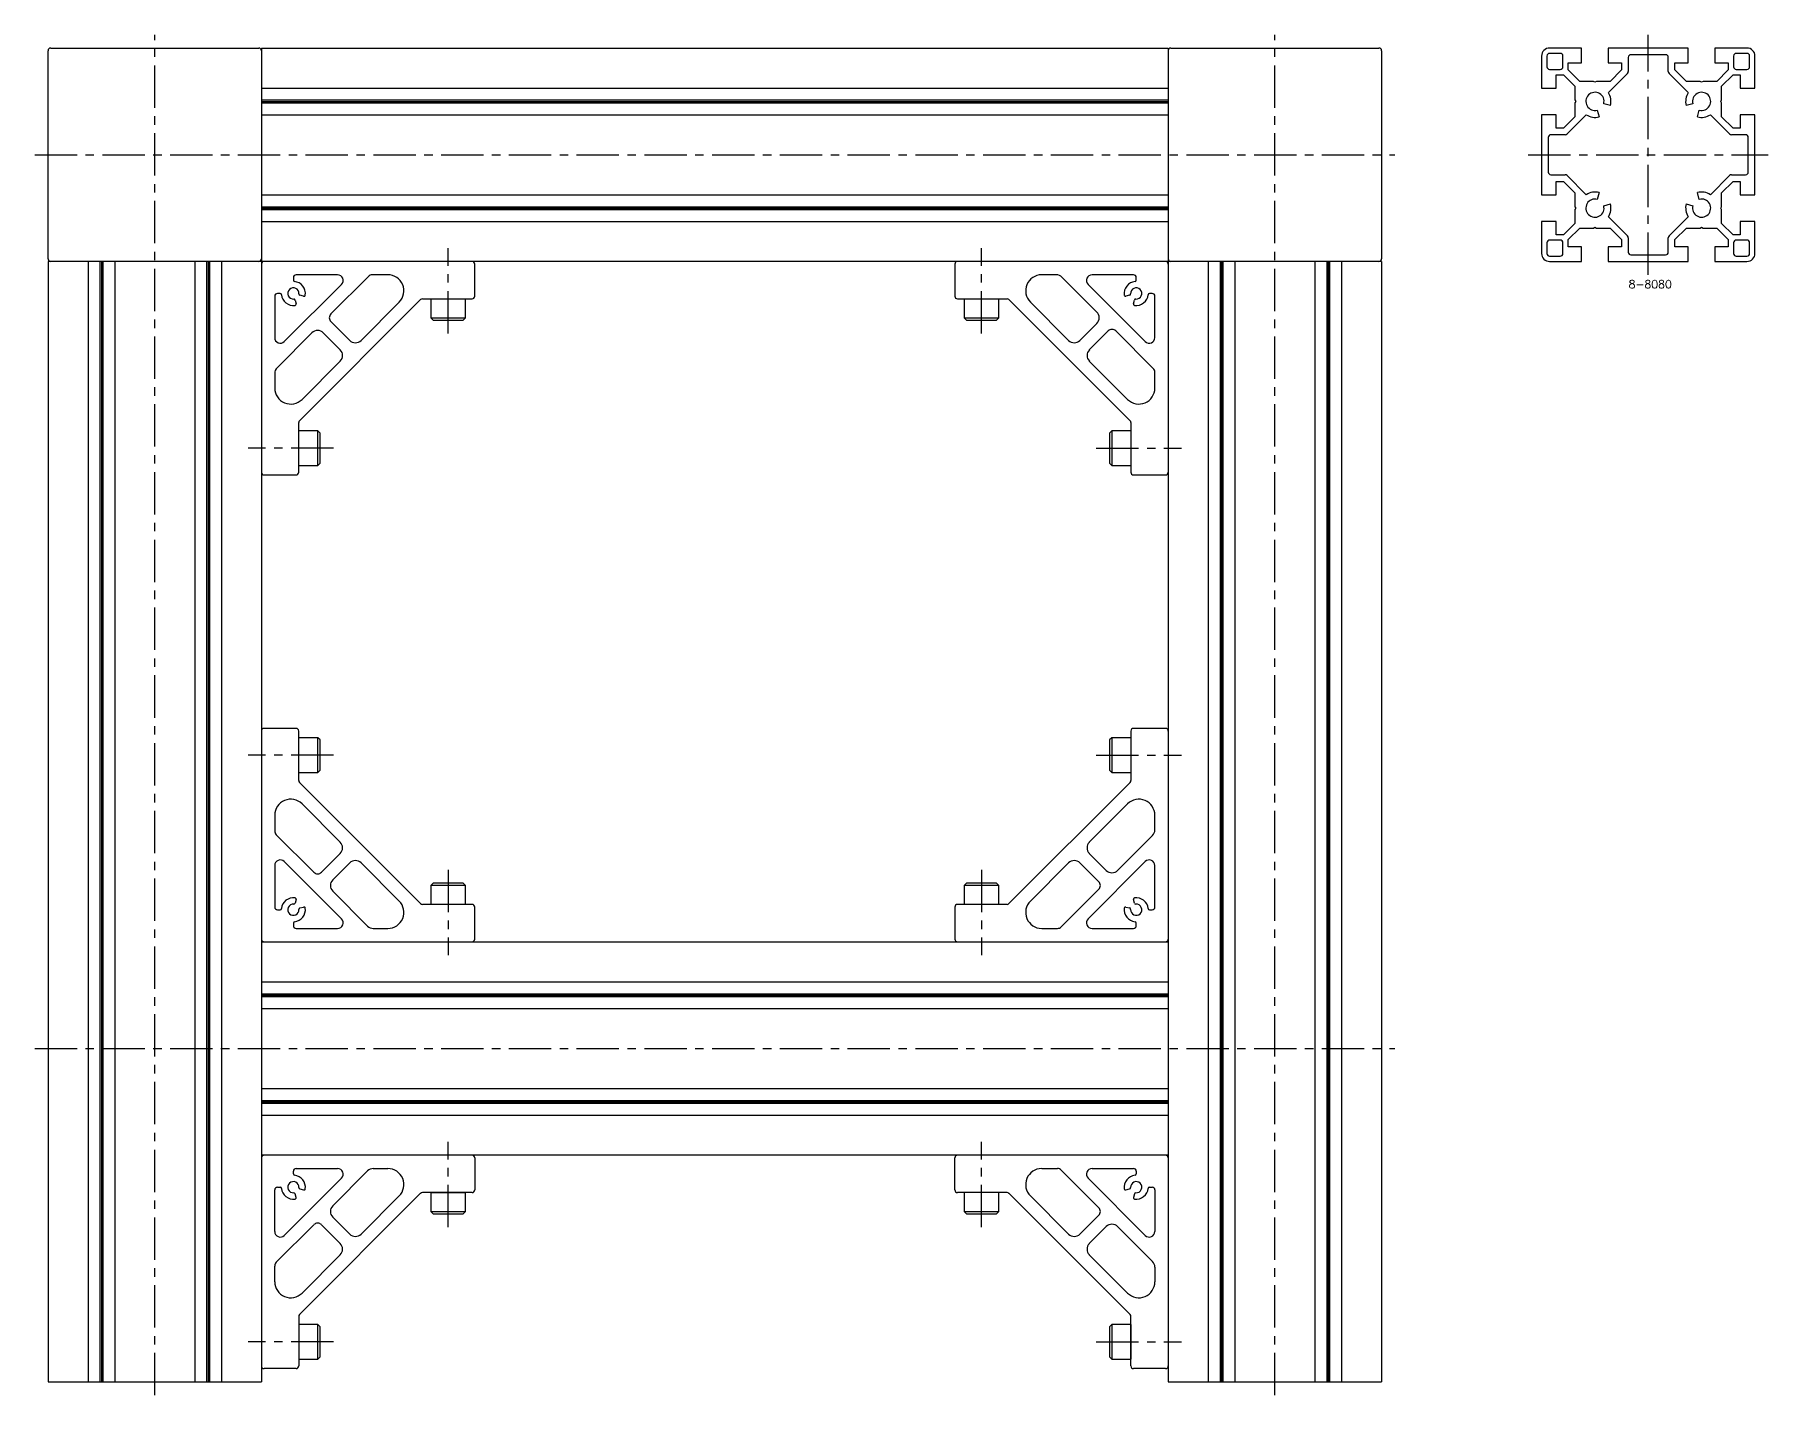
# Model space of a CAD drawing. Extents: x -5 to 1211, y -8 to 1075.
# Drawn here: x 561 to 1211, y 5 to 515 of the extents above; entities that cross this region are included whole.
import ezdxf

# ---------------------------------------------------------------- set-up
doc = ezdxf.new("R2010")
doc.units = 0
doc.header["$LTSCALE"] = 0.5
doc.linetypes.add('CENTER', pattern=[50.8, 31.75, -6.35, 6.35, -6.35])
for name, color, linetype in [('MSM_CENTER', 1, 'CENTER'), ('MSM_CONTINUOUS', 7, 'CONTINUOUS'), ('MSM_PART_NUMBER', 7, 'CONTINUOUS')]:
    doc.layers.add(name, color=color, linetype=linetype)
doc.styles.get("Standard").update_dxf_attribs({"font": 'txt.shx', "height": 3, "bigfont": 'bigfont.shx'})

# ---------------------------------------------------------------- blocks, each defined once
blk = doc.blocks.new('*U10')
at = {"layer": 'MSM_PART_NUMBER'}
blk.add_text('8-8080', height=3, dxfattribs=at).set_placement((1158.62, 419.97))

msp = doc.modelspace()

# ---------------------------------------------------------------- linework, layer by layer
at = {"layer": 'MSM_CENTER'}
for p, q in [((606, 5), (606, 515)), ((1026, 5), (1026, 515)), ((1166, 425), (1166, 515)), ((561, 470), (1071, 470)), ((1121, 470), (1211, 470)), ((716, 403), (716, 435)), ((916, 403), (916, 435)), ((673, 360), (641, 360)), ((959, 360), (991, 360)), ((673, 245), (641, 245)), ((959, 245), (991, 245)), ((716, 202), (716, 170)), ((916, 202), (916, 170)), ((561, 135), (1071, 135)), ((716, 68), (716, 100)), ((916, 68), (916, 100)), ((673, 25), (641, 25)), ((959, 25), (991, 25))]:
    msp.add_line(p, q, dxfattribs=at)
at = {"layer": 'MSM_CONTINUOUS'}
for p, q in [((566, 431), (566, 509)), ((567, 510), (645, 510)), ((646, 510), (646, 10)), ((646, 510), (986, 510)), ((986, 510), (986, 10)), ((987, 510), (1065, 510)), ((1066, 509), (1066, 431)), ((1126, 507), (1126, 495)), ((1128, 507), (1128, 503)), ((1141, 510), (1129, 510)), ((1133, 508), (1129, 508)), ((1134, 503), (1134, 507)), ((1141, 504.5), (1141, 510)), ((1181, 510), (1151, 510)), ((1151, 510), (1151, 504.5)), ((1172.5, 507.5), (1159.5, 507.5)), ((1181, 504.5), (1181, 510)), ((1203, 510), (1191, 510)), ((1191, 510), (1191, 504.5)), ((1198, 507), (1198, 503)), ((1203, 508), (1199, 508)), ((1204, 503), (1204, 507)), ((1206, 495), (1206, 507)), ((1129, 502), (1133, 502)), ((1136, 501.77), (1136, 504.5)), ((1136, 504.5), (1141, 504.5)), ((1140.27, 497.5), (1136, 501.77)), ((1151, 504.5), (1156, 504.5)), ((1156, 501.77), (1151.73, 497.5)), ((1156, 504.5), (1156, 501.77)), ((1158.5, 506.5), (1158.5, 501.15)), ((1173.5, 501.15), (1173.5, 506.5)), ((1176, 501.77), (1176, 504.5)), ((1176, 504.5), (1181, 504.5)), ((1180.27, 497.5), (1176, 501.77)), ((1191, 504.5), (1196, 504.5)), ((1196, 501.77), (1191.73, 497.5)), ((1196, 504.5), (1196, 501.77)), ((1199, 502), (1203, 502)), ((646, 495), (986, 495)), ((1126, 495), (1131.5, 495)), ((1131.5, 500), (1134.23, 500)), ((1131.5, 495), (1131.5, 500)), ((1134.23, 500), (1138.5, 495.73)), ((1138.5, 495.73), (1138.5, 490.52)), ((1145.48, 497.5), (1140.27, 497.5)), ((1146, 497.2), (1145.48, 497.5)), ((1146.52, 497.5), (1146, 497.2)), ((1151.73, 497.5), (1146.52, 497.5)), ((1158.21, 500.44), (1151.03, 493.27)), ((1180.97, 493.27), (1173.79, 500.44)), ((1185.48, 497.5), (1180.27, 497.5)), ((1186, 497.2), (1185.48, 497.5)), ((1186.52, 497.5), (1186, 497.2)), ((1191.73, 497.5), (1186.52, 497.5)), ((1193.5, 495.73), (1197.77, 500)), ((1193.5, 490.52), (1193.5, 495.73)), ((1197.77, 500), (1200.5, 500)), ((1200.5, 500), (1200.5, 495)), ((1200.5, 495), (1206, 495)), ((646, 490.52), (986, 490.52)), ((646, 490), (986, 490)), ((646, 489.48), (986, 489.48)), ((1138.5, 490.52), (1138.8, 490)), ((1138.8, 490), (1138.5, 489.48)), ((1138.5, 489.48), (1138.5, 484.27)), ((1151.8, 488.45), (1149.28, 489.12)), ((1182.72, 489.12), (1180.2, 488.45)), ((1193.2, 490), (1193.5, 490.52)), ((1193.5, 489.48), (1193.2, 490)), ((1193.5, 484.27), (1193.5, 489.48)), ((646, 485), (986, 485)), ((1131.5, 485), (1126, 485)), ((1126, 485), (1126, 455)), ((1131.5, 480), (1131.5, 485)), ((1138.5, 484.27), (1134.23, 480)), ((1142.73, 484.97), (1135.56, 477.79)), ((1146.88, 486.72), (1147.55, 484.2)), ((1184.45, 484.2), (1185.12, 486.72)), ((1196.44, 477.79), (1189.27, 484.97)), ((1197.77, 480), (1193.5, 484.27)), ((1206, 485), (1200.5, 485)), ((1200.5, 485), (1200.5, 480)), ((1206, 455), (1206, 485)), ((1128.5, 476.5), (1128.5, 463.5)), ((1134.85, 477.5), (1129.5, 477.5)), ((1134.23, 480), (1131.5, 480)), ((1202.5, 477.5), (1197.15, 477.5)), ((1200.5, 480), (1197.77, 480)), ((1203.5, 463.5), (1203.5, 476.5)), ((1129.5, 462.5), (1134.85, 462.5)), ((1135.56, 462.21), (1142.73, 455.03)), ((1189.27, 455.03), (1196.44, 462.21)), ((1197.15, 462.5), (1202.5, 462.5)), ((646, 455), (986, 455)), ((1126, 455), (1131.5, 455)), ((1131.5, 455), (1131.5, 460)), ((1131.5, 460), (1134.23, 460)), ((1134.23, 460), (1138.5, 455.73)), ((1138.5, 455.73), (1138.5, 450.52)), ((1147.55, 455.8), (1146.88, 453.28)), ((1185.12, 453.28), (1184.45, 455.8)), ((1193.5, 455.73), (1197.77, 460)), ((1193.5, 450.52), (1193.5, 455.73)), ((1197.77, 460), (1200.5, 460)), ((1200.5, 460), (1200.5, 455)), ((1200.5, 455), (1206, 455)), ((646, 450.52), (986, 450.52)), ((646, 450), (986, 450)), ((646, 449.48), (986, 449.48)), ((1138.5, 450.52), (1138.8, 450)), ((1138.8, 450), (1138.5, 449.48)), ((1138.5, 449.48), (1138.5, 444.27)), ((1149.28, 450.88), (1151.8, 451.55)), ((1180.2, 451.55), (1182.72, 450.88)), ((1193.2, 450), (1193.5, 450.52)), ((1193.5, 449.48), (1193.2, 450)), ((1193.5, 444.27), (1193.5, 449.48)), ((646, 445), (986, 445)), ((1131.5, 445), (1126, 445)), ((1126, 445), (1126, 433)), ((1131.5, 440), (1131.5, 445)), ((1138.5, 444.27), (1134.23, 440)), ((1136, 438.23), (1140.27, 442.5)), ((1140.27, 442.5), (1145.48, 442.5)), ((1145.48, 442.5), (1146, 442.8)), ((1146, 442.8), (1146.52, 442.5)), ((1146.52, 442.5), (1151.73, 442.5)), ((1151.03, 446.73), (1158.21, 439.56)), ((1151.73, 442.5), (1156, 438.23)), ((1173.79, 439.56), (1180.97, 446.73)), ((1176, 438.23), (1180.27, 442.5)), ((1180.27, 442.5), (1185.48, 442.5)), ((1185.48, 442.5), (1186, 442.8)), ((1186, 442.8), (1186.52, 442.5)), ((1186.52, 442.5), (1191.73, 442.5)), ((1191.73, 442.5), (1196, 438.23)), ((1197.77, 440), (1193.5, 444.27)), ((1206, 445), (1200.5, 445)), ((1200.5, 445), (1200.5, 440)), ((1206, 433), (1206, 445)), ((1128, 437), (1128, 433)), ((1133, 438), (1129, 438)), ((1134.23, 440), (1131.5, 440)), ((1134, 433), (1134, 437)), ((1136, 435.5), (1136, 438.23)), ((1141, 435.5), (1136, 435.5)), ((1141, 430), (1141, 435.5)), ((1156, 435.5), (1151, 435.5)), ((1151, 435.5), (1151, 430)), ((1156, 438.23), (1156, 435.5)), ((1158.5, 438.85), (1158.5, 433.5)), ((1173.5, 433.5), (1173.5, 438.85)), ((1176, 435.5), (1176, 438.23)), ((1181, 435.5), (1176, 435.5)), ((1181, 430), (1181, 435.5)), ((1196, 435.5), (1191, 435.5)), ((1191, 435.5), (1191, 430)), ((1196, 438.23), (1196, 435.5)), ((1200.5, 440), (1197.77, 440)), ((1198, 437), (1198, 433)), ((1203, 438), (1199, 438)), ((1204, 433), (1204, 437)), ((1066, 430), (566, 430)), ((566, 430), (566, 10)), ((581, 430), (581, 10)), ((585.48, 430), (585.48, 10)), ((586, 430), (586, 10)), ((586.52, 430), (586.52, 10)), ((591, 430), (591, 10)), ((621, 430), (621, 10)), ((625.48, 430), (625.48, 10)), ((626, 430), (626, 10)), ((626.52, 430), (626.52, 10)), ((631, 430), (631, 10)), ((726, 417), (726, 429)), ((906, 429), (906, 417)), ((1001, 430), (1001, 10)), ((1005.48, 430), (1005.48, 10)), ((1006, 430), (1006, 10)), ((1006.52, 430), (1006.52, 10)), ((1011, 430), (1011, 10)), ((1041, 430), (1041, 10)), ((1045.48, 430), (1045.48, 10)), ((1046, 430), (1046, 10)), ((1046.52, 430), (1046.52, 10)), ((1051, 430), (1051, 10)), ((1066, 430), (1066, 10)), ((1129, 432), (1133, 432)), ((1129, 430), (1141, 430)), ((1151, 430), (1181, 430)), ((1159.5, 432.5), (1172.5, 432.5)), ((1191, 430), (1203, 430)), ((1199, 432), (1203, 432)), ((658, 424), (658, 422.97)), ((674.57, 425), (659, 425)), ((686.13, 424.41), (672.04, 410.32)), ((693.44, 425), (687.54, 425)), ((944.04, 425), (938.56, 425)), ((959.25, 411.03), (946.16, 424.12)), ((973, 425), (957.43, 425)), ((974, 422.97), (974, 424)), ((651, 417), (651, 401.43)), ((653.03, 418), (652, 418)), ((654.58, 399.94), (676.06, 421.42)), ((661.83, 416.97), (660.46, 417.34)), ((706.41, 416), (725, 416)), ((709.5, 416), (709.5, 408.87)), ((722.5, 408.87), (722.5, 416)), ((907, 416), (925.59, 416)), ((909.5, 416), (922.5, 416)), ((909.5, 416), (909.5, 408.87)), ((922.5, 408.87), (922.5, 416)), ((955.94, 421.42), (977.42, 399.94)), ((971.54, 417.34), (970.17, 416.97)), ((980, 418), (978.97, 418)), ((981, 401.43), (981, 417)), ((658.66, 415.54), (659.03, 414.17)), ((660.29, 370.29), (705.71, 415.71)), ((683.35, 400.42), (697.69, 414.76)), ((926.29, 415.71), (971.71, 370.29)), ((934.31, 414.76), (948.65, 400.42)), ((972.97, 414.17), (973.34, 415.54)), ((664.97, 403.25), (651.88, 390.16)), ((675.58, 396.89), (669.21, 403.25)), ((672.04, 407.5), (679.11, 400.42)), ((709.5, 408.87), (710.37, 408)), ((709.5, 408.87), (722.5, 408.87)), ((710.37, 408), (721.63, 408)), ((721.63, 408), (722.5, 408.87)), ((909.5, 408.87), (922.5, 408.87)), ((909.5, 408.87), (910.37, 408)), ((910.37, 408), (921.63, 408)), ((921.63, 408), (922.5, 408.87)), ((952.89, 400.42), (959.25, 406.79)), ((963.5, 403.96), (956.42, 396.89)), ((980.41, 389.87), (966.32, 403.96)), ((661.24, 378.31), (675.58, 392.65)), ((956.42, 392.65), (970.76, 378.31)), ((651, 388.04), (651, 382.56)), ((981, 382.56), (981, 388.46)), ((660, 351), (660, 369.59)), ((660, 353.5), (660, 366.5)), ((667.13, 366.5), (660, 366.5)), ((667.13, 353.5), (667.13, 366.5)), ((668, 365.63), (667.13, 366.5)), ((668, 354.37), (668, 365.63)), ((964.87, 366.5), (964, 365.63)), ((964, 365.63), (964, 354.37)), ((964.87, 366.5), (964.87, 353.5)), ((972, 366.5), (964.87, 366.5)), ((972, 369.59), (972, 351)), ((660, 353.5), (667.13, 353.5)), ((667.13, 353.5), (668, 354.37)), ((964, 354.37), (964.87, 353.5)), ((964.87, 353.5), (972, 353.5)), ((647, 350), (659, 350)), ((973, 350), (985, 350)), ((659, 255), (647, 255)), ((660, 235.41), (660, 254)), ((972, 254), (972, 235.41)), ((985, 255), (973, 255)), ((667.13, 251.5), (660, 251.5)), ((668, 250.63), (667.13, 251.5)), ((667.13, 238.5), (667.13, 251.5)), ((668, 239.37), (668, 250.63)), ((964.87, 251.5), (964, 250.63)), ((964, 250.63), (964, 239.37)), ((972, 251.5), (964.87, 251.5)), ((964.87, 251.5), (964.87, 238.5)), ((972, 251.5), (972, 238.5)), ((660, 238.5), (667.13, 238.5)), ((705.71, 189.29), (660.29, 234.71)), ((667.13, 238.5), (668, 239.37)), ((971.71, 234.71), (926.29, 189.29)), ((964, 239.37), (964.87, 238.5)), ((964.87, 238.5), (972, 238.5)), ((651, 222.44), (651, 216.54)), ((675.58, 212.35), (661.24, 226.69)), ((970.76, 226.69), (956.42, 212.35)), ((981, 216.96), (981, 222.44)), ((651.59, 215.13), (665.68, 201.04)), ((967.03, 201.75), (980.12, 214.84)), ((668.5, 201.04), (675.58, 208.11)), ((956.42, 208.11), (962.79, 201.75)), ((651, 203.57), (651, 188)), ((676.06, 183.58), (654.58, 205.06)), ((679.11, 204.58), (672.75, 198.21)), ((697.69, 190.24), (683.35, 204.58)), ((948.65, 204.58), (934.31, 190.24)), ((959.96, 197.5), (952.89, 204.58)), ((977.42, 205.06), (955.94, 183.58)), ((981, 188), (981, 203.57)), ((710.37, 197), (709.5, 196.13)), ((709.5, 196.13), (709.5, 189)), ((722.5, 196.13), (709.5, 196.13)), ((721.63, 197), (710.37, 197)), ((722.5, 196.13), (721.63, 197)), ((722.5, 189), (722.5, 196.13)), ((910.37, 197), (909.5, 196.13)), ((922.5, 196.13), (909.5, 196.13)), ((909.5, 196.13), (909.5, 189)), ((921.63, 197), (910.37, 197)), ((922.5, 196.13), (921.63, 197)), ((922.5, 189), (922.5, 196.13)), ((659.03, 190.83), (658.66, 189.46)), ((672.75, 193.97), (685.84, 180.88)), ((725, 189), (706.41, 189)), ((722.5, 189), (709.5, 189)), ((925.59, 189), (907, 189)), ((945.87, 180.59), (959.96, 194.68)), ((973.34, 189.46), (972.97, 190.83)), ((652, 187), (653.03, 187)), ((658, 182.03), (658, 181)), ((660.46, 187.66), (661.83, 188.03)), ((726, 176), (726, 188)), ((906, 188), (906, 176)), ((970.17, 188.03), (971.54, 187.66)), ((974, 181), (974, 182.03)), ((978.97, 187), (980, 187)), ((659, 180), (674.57, 180)), ((687.96, 180), (693.44, 180)), ((938.56, 180), (944.46, 180)), ((957.43, 180), (973, 180)), ((646, 175), (986, 175)), ((646, 160), (986, 160)), ((646, 155.52), (986, 155.52)), ((646, 155), (986, 155)), ((646, 154.48), (986, 154.48)), ((646, 150), (986, 150)), ((646, 120), (986, 120)), ((646, 115.52), (986, 115.52)), ((646, 115), (986, 115)), ((646, 114.48), (986, 114.48)), ((646, 110), (986, 110)), ((986, 95), (646, 95)), ((726, 94), (726, 82)), ((906, 82), (906, 94)), ((676.06, 86.42), (654.58, 64.94)), ((658, 87.97), (658, 89)), ((659, 90), (674.57, 90)), ((672.75, 76.03), (685.84, 89.12)), ((687.96, 90), (693.44, 90)), ((938.56, 90), (944.46, 90)), ((945.87, 89.41), (959.96, 75.32)), ((977.42, 64.94), (955.94, 86.42)), ((957.43, 90), (973, 90)), ((974, 89), (974, 87.97)), ((651, 66.43), (651, 82)), ((652, 83), (653.03, 83)), ((659.03, 79.17), (658.66, 80.54)), ((705.71, 80.71), (660.29, 35.29)), ((660.46, 82.34), (661.83, 81.97)), ((697.69, 79.76), (683.35, 65.42)), ((725, 81), (706.41, 81)), ((709.5, 81), (709.5, 73.87)), ((709.5, 81), (722.5, 81)), ((722.5, 73.87), (722.5, 81)), ((925.59, 81), (907, 81)), ((909.5, 81), (909.5, 73.87)), ((922.5, 73.87), (922.5, 81)), ((971.71, 35.29), (926.29, 80.71)), ((948.65, 65.42), (934.31, 79.76)), ((970.17, 81.97), (971.54, 82.34)), ((973.34, 80.54), (972.97, 79.17)), ((978.97, 83), (980, 83)), ((981, 82), (981, 66.43)), ((679.11, 65.42), (672.75, 71.79)), ((709.5, 73.87), (710.37, 73)), ((709.5, 73.87), (722.5, 73.87)), ((710.37, 73), (721.63, 73)), ((721.63, 73), (722.5, 73.87)), ((909.5, 73.87), (910.37, 73)), ((909.5, 73.87), (922.5, 73.87)), ((910.37, 73), (921.63, 73)), ((921.63, 73), (922.5, 73.87)), ((959.96, 72.5), (952.89, 65.42)), ((651.59, 54.87), (665.68, 68.96)), ((668.5, 68.96), (675.58, 61.89)), ((956.42, 61.89), (962.79, 68.25)), ((967.03, 68.25), (980.12, 55.16)), ((651, 47.56), (651, 53.46)), ((675.58, 57.65), (661.24, 43.31)), ((970.76, 43.31), (956.42, 57.65)), ((981, 53.04), (981, 47.56)), ((660, 34.59), (660, 16)), ((972, 16), (972, 34.59)), ((667.13, 31.5), (660, 31.5)), ((668, 30.63), (667.13, 31.5)), ((667.13, 18.5), (667.13, 31.5)), ((668, 19.37), (668, 30.63)), ((964.87, 31.5), (964, 30.63)), ((964, 30.63), (964, 19.37)), ((972, 31.5), (964.87, 31.5)), ((964.87, 31.5), (964.87, 18.5)), ((972, 31.5), (972, 18.5)), ((659, 15), (647, 15)), ((660, 18.5), (667.13, 18.5)), ((667.13, 18.5), (668, 19.37)), ((964, 19.37), (964.87, 18.5)), ((964.87, 18.5), (972, 18.5)), ((985, 15), (973, 15)), ((566, 10), (646, 10)), ((986, 10), (1066, 10))]:
    msp.add_line(p, q, dxfattribs=at)
for centre, radius, start, end in [((567, 509), 1, 90, 180), ((645, 509), 1, 0, 90), ((987, 509), 1, 90, 180), ((1065, 509), 1, 0, 90), ((1129, 507), 3, 90, 180), ((1129, 507), 1, 90, 180), ((1133, 507), 1, 0, 90), ((1159.5, 506.5), 1, 90, 180), ((1172.5, 506.5), 1, 0, 90), ((1199, 507), 1, 90, 180), ((1203, 507), 3, 0, 90), ((1203, 507), 1, 0, 90), ((1129, 503), 1, 180, 270), ((1133, 503), 1, 270, 0), ((1157.5, 501.15), 1, 315, 0), ((1174.5, 501.15), 1, 180, 225), ((1199, 503), 1, 180, 270), ((1203, 503), 1, 270, 0), ((1146, 490), 3.4, 345, 285), ((1146, 490), 6, 345, 32.9753), ((1186, 490), 6, 147.0247, 195), ((1186, 490), 3.4, 255, 195), ((1146, 490), 6, 237.0247, 285), ((1186, 490), 6, 255, 302.9753), ((1129.5, 476.5), 1, 90, 180), ((1134.85, 478.5), 1, 270, 315), ((1197.15, 478.5), 1, 225, 270), ((1202.5, 476.5), 1, 0, 90), ((1129.5, 463.5), 1, 180, 270), ((1134.85, 461.5), 1, 45, 90), ((1197.15, 461.5), 1, 90, 135), ((1202.5, 463.5), 1, 270, 0), ((1146, 450), 6, 75, 122.9753), ((1186, 450), 6, 57.0247, 105), ((1146, 450), 3.4, 75, 15), ((1146, 450), 6, 327.0247, 15), ((1186, 450), 6, 165, 212.9753), ((1186, 450), 3.4, 165, 105), ((1129, 437), 1, 90, 180), ((1133, 437), 1, 0, 90), ((1157.5, 438.85), 1, 0, 45), ((1174.5, 438.85), 1, 135, 180), ((1199, 437), 1, 90, 180), ((1203, 437), 1, 0, 90), ((567, 431), 1, 180, 270), ((645, 431), 1, 270, 0), ((647, 429), 1, 90, 180), ((725, 429), 1, 0, 90), ((907, 429), 1, 90, 180), ((985, 429), 1, 0, 90), ((987, 431), 1, 180, 270), ((1065, 431), 1, 270, 0), ((1129, 433), 3, 180, 270), ((1129, 433), 1, 180, 270), ((1133, 433), 1, 270, 0), ((1159.5, 433.5), 1, 180, 270), ((1172.5, 433.5), 1, 270, 0), ((1199, 433), 1, 180, 270), ((1203, 433), 3, 270, 0), ((1203, 433), 1, 270, 0), ((659, 424), 1, 90, 180), ((658.5, 422.97), 0.5, 179.9984, 264.26347), ((674.57, 422.9), 2.1, 314.99999, 90), ((687.54, 423), 2, 90.00109, 135.00077), ((693.44, 419), 6, 315.00002, 90.00008), ((938.56, 419), 6, 90.00008, 225), ((944.04, 422), 3, 45.00016, 90.00022), ((957.43, 422.9), 2.1, 90, 224.99999), ((973, 424), 1, 0, 90), ((973.5, 422.97), 0.5, 275.73957, 359.99873), ((652, 417), 1, 90, 180), ((653.03, 417.5), 0.5, 5.73957, 89.99873), ((658, 418), 4.5, 185.73914, 277.81993), ((658, 418), 2.1, 356.08786, 273.91336), ((658, 418), 4.5, 352.18075, 84.26027), ((660.59, 417.82), 0.5, 176.08786, 255.00009), ((661.96, 417.46), 0.5, 255.00138, 352.17889), ((706.41, 415), 1, 89.99859, 134.99894), ((725, 417), 1, 269.99788, 0), ((907, 417), 1, 180, 270), ((925.59, 415), 1, 45.00048, 90.00077), ((974, 418), 4.5, 95.73914, 187.81993), ((970.04, 417.46), 0.5, 187.82248, 284.99975), ((971.41, 417.82), 0.5, 284.99992, 3.91337), ((974, 418), 2.1, 266.08786, 183.91336), ((974, 418), 4.5, 262.18075, 354.26027), ((978.97, 417.5), 0.5, 89.9984, 174.26347), ((980, 417), 1, 0, 90), ((658.18, 415.41), 0.5, 14.99992, 93.91337), ((658.54, 414.04), 0.5, 277.82248, 14.99975), ((673.45, 408.91), 2, 134.99917, 225.00115), ((957.13, 408.91), 3, 315.0001, 45.00012), ((973.46, 414.04), 0.5, 165.00138, 262.17889), ((973.82, 415.41), 0.5, 86.08786, 165.00009), ((667.09, 401.13), 3, 45.0001, 135.00012), ((964.91, 402.55), 2, 44.99917, 135.00115), ((653.1, 401.43), 2.1, 180, 314.99999), ((673.45, 394.77), 3, 315.0005, 44.9993), ((681.23, 402.55), 3, 225.00009, 315.00018), ((950.77, 402.55), 3, 225.0005, 314.9993), ((958.55, 394.77), 3, 135.00009, 225.00018), ((978.9, 401.43), 2.1, 224.99999, 0), ((654, 388.04), 3, 135.00016, 180.00022), ((979, 388.46), 2, 0.00109, 45.00077), ((657, 382.56), 6, 180.00008, 315), ((975, 382.56), 6, 225.00002, 0.00008), ((661, 369.59), 1, 135.00048, 180.00077), ((971, 369.59), 1, 359.99859, 44.99894), ((973, 351), 1, 179.99788, 270), ((985, 351), 1, 270, 0), ((647, 351), 1, 180, 270), ((659, 351), 1, 270, 0), ((647, 254), 1, 90, 180), ((659, 254), 1, 359.99788, 90), ((973, 254), 1, 90, 180), ((985, 254), 1, 0, 90), ((661, 235.41), 1, 179.99859, 224.99894), ((971, 235.41), 1, 315.00048, 0.00077), ((657, 222.44), 6, 45.00002, 180.00008), ((975, 222.44), 6, 0.00008, 135), ((653, 216.54), 2, 180.00109, 225.00077), ((978, 216.96), 3, 315.00016, 0.00022), ((673.45, 210.23), 3, 315.00009, 45.00018), ((958.55, 210.23), 3, 135.0005, 224.9993), ((653.1, 203.57), 2.1, 44.99999, 180), ((681.23, 202.45), 3, 45.0005, 134.9993), ((950.77, 202.45), 3, 45.00009, 135.00018), ((964.91, 203.87), 3, 225.0001, 315.00012), ((978.9, 203.57), 2.1, 0, 134.99999), ((667.09, 202.45), 2, 224.99917, 315.00115), ((674.87, 196.09), 3, 135.0001, 225.00012), ((958.55, 196.09), 2, 314.99917, 45.00115), ((658, 187), 4.5, 82.18075, 174.26027), ((658, 187), 2.1, 86.08786, 3.91336), ((658.18, 189.59), 0.5, 266.08786, 345.00009), ((658.54, 190.96), 0.5, 345.00138, 82.17889), ((693.44, 186), 6, 270.00008, 45), ((706.41, 190), 1, 225.00048, 270.00077), ((725, 188), 1, 0, 90), ((907, 188), 1, 89.99788, 180), ((925.59, 190), 1, 269.99859, 314.99894), ((938.56, 186), 6, 135.00002, 270.00008), ((974, 187), 2.1, 176.08786, 93.91336), ((973.46, 190.96), 0.5, 97.82248, 194.99975), ((973.82, 189.59), 0.5, 194.99992, 273.91337), ((974, 187), 4.5, 5.73914, 97.81993), ((652, 188), 1, 180, 270), ((653.03, 187.5), 0.5, 269.9984, 354.26347), ((658.5, 182.03), 0.5, 95.73957, 179.99873), ((658, 187), 4.5, 275.73914, 7.81993), ((660.59, 187.18), 0.5, 104.99992, 183.91337), ((661.96, 187.54), 0.5, 7.82248, 104.99975), ((674.57, 182.1), 2.1, 270, 44.99999), ((957.43, 182.1), 2.1, 134.99999, 270), ((974, 187), 4.5, 172.18075, 264.26027), ((970.04, 187.54), 0.5, 75.00138, 172.17889), ((971.41, 187.18), 0.5, 356.08786, 75.00009), ((973.5, 182.03), 0.5, 359.9984, 84.26347), ((978.97, 187.5), 0.5, 185.73957, 269.99873), ((980, 188), 1, 270, 0), ((647, 176), 1, 180, 270), ((659, 181), 1, 180, 270), ((687.96, 183), 3, 225.00016, 270.00022), ((725, 176), 1, 270, 0), ((907, 176), 1, 180, 270), ((944.46, 182), 2, 270.00109, 315.00077), ((973, 181), 1, 270, 0), ((985, 176), 1, 270, 0), ((647, 94), 1, 90, 180), ((725, 94), 1, 0, 90), ((907, 94), 1, 90, 180), ((985, 94), 1, 0, 90), ((658, 83), 2.1, 356.08664, 273.91214), ((659, 89), 1, 90, 180), ((658.5, 87.97), 0.5, 180.00127, 264.26043), ((658, 83), 4.5, 352.18007, 84.26086), ((674.57, 87.9), 2.1, 315.00001, 90), ((687.96, 87), 3, 89.99978, 134.99984), ((693.44, 84), 6, 315, 89.99992), ((938.56, 84), 6, 90.00002, 224.99998), ((944.46, 88), 2, 44.99923, 89.99891), ((957.43, 87.9), 2.1, 90, 225.00001), ((974, 83), 4.5, 95.73973, 187.81925), ((974, 83), 2.1, 266.08664, 183.91214), ((973, 89), 1, 0, 90), ((973.5, 87.97), 0.5, 275.73653, 0.0016), ((652, 82), 1, 90, 180), ((653.03, 82.5), 0.5, 5.73653, 90.0016), ((658, 83), 4.5, 185.73973, 277.81925), ((658.18, 80.41), 0.5, 14.99991, 93.91214), ((658.54, 79.04), 0.5, 277.82111, 14.99862), ((660.59, 82.82), 0.5, 176.08663, 255.00008), ((661.96, 82.46), 0.5, 255.00025, 352.17752), ((706.41, 80), 1, 89.99923, 134.99952), ((725, 82), 1, 270, 0), ((907, 82), 1, 180, 270.00212), ((925.59, 80), 1, 45.00106, 90.00141), ((970.04, 82.46), 0.5, 187.82111, 284.99862), ((971.41, 82.82), 0.5, 284.99991, 3.91214), ((973.46, 79.04), 0.5, 165.00025, 262.17752), ((973.82, 80.41), 0.5, 86.08663, 165.00008), ((974, 83), 4.5, 262.18007, 354.26086), ((978.97, 82.5), 0.5, 90.00127, 174.26043), ((980, 82), 1, 0, 90), ((674.87, 73.91), 3, 134.99988, 224.9999), ((958.55, 73.91), 2, 314.99885, 45.00083), ((653.1, 66.43), 2.1, 180, 315.00001), ((667.09, 67.55), 2, 44.99885, 135.00083), ((681.23, 67.55), 3, 225.0007, 314.9995), ((950.77, 67.55), 3, 224.99982, 314.99991), ((964.91, 66.13), 3, 44.99988, 134.9999), ((978.9, 66.43), 2.1, 225.00001, 0), ((673.45, 59.77), 3, 314.99982, 44.99991), ((958.55, 59.77), 3, 135.0007, 224.9995), ((653, 53.46), 2, 134.99923, 179.99891), ((978, 53.04), 3, 359.99978, 44.99984), ((657, 47.56), 6, 180.00002, 314.99998), ((975, 47.56), 6, 225, 359.99992), ((661, 34.59), 1, 135.00106, 180.00141), ((971, 34.59), 1, 359.99923, 44.99952), ((647, 16), 1, 180, 270), ((659, 16), 1, 270, 0.00212), ((973, 16), 1, 180, 270), ((985, 16), 1, 270, 0)]:
    msp.add_arc(centre, radius, start, end, dxfattribs=at)

# ---------------------------------------------------------------- block references
msp.add_blockref('*U10', (0, 0), dxfattribs=at)

doc.saveas('drawing.dxf')
